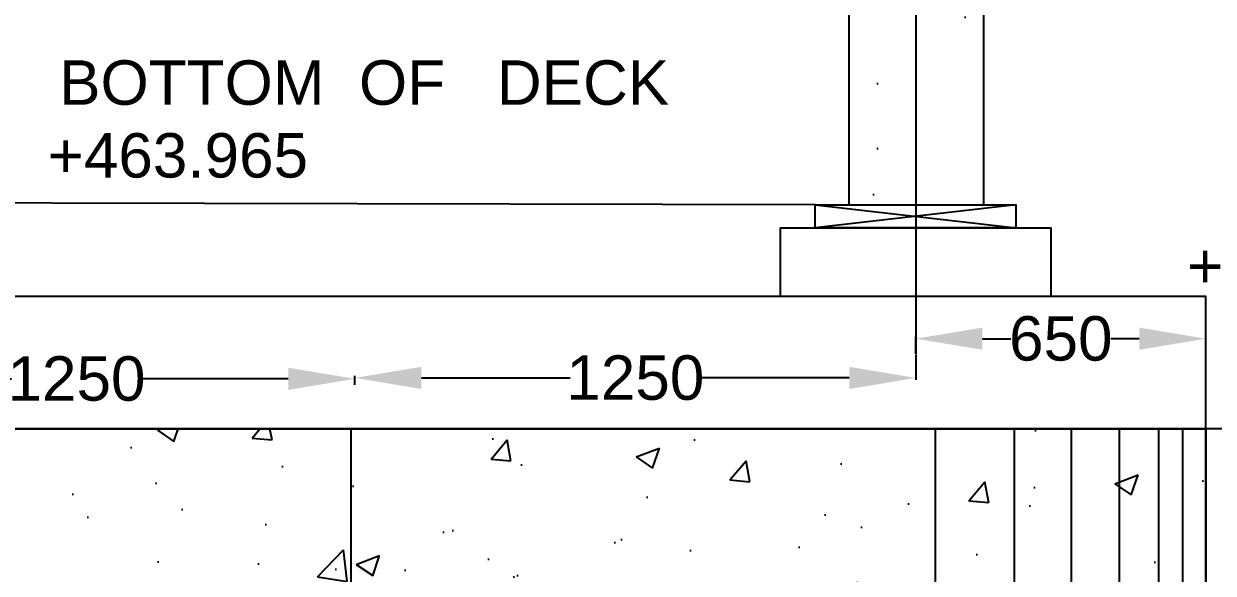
# Model space of a CAD drawing. Header units: inches. Extents: x 5487 to 6893, y 11 to 1027.
# Drawn here: x 6198.2 to 6305.4, y 820.3 to 869.8 of the extents above; entities that cross this region are included whole.
import ezdxf

# ---------------------------------------------------------------- set-up
doc = ezdxf.new("R2010")
doc.units = ezdxf.units.IN
doc.header["$MEASUREMENT"] = 0
doc.layers.add('DIMENSIONS', color=7, linetype='Continuous')
doc.layers.add('TEXT', color=1, linetype='Continuous')
doc.styles.get("Standard").update_dxf_attribs({"font": 'arial.ttf', "height": 4})
doc.dimstyles.get("Standard").update_dxf_attribs({"dimtxt": 0.18, "dimasz": 6, "dimexe": 0.18, "dimexo": 0.0625, "dimgap": 0.09, "dimtad": 0, "dimtih": 1, "dimtoh": 1, "dimdec": 4, "dimzin": 0, "dimdsep": 46, "dimtxsty": 'Standard', "dimcen": 0.09, "dimadec": 0, "dimazin": 0, "dimtfac": 1, "dimtdec": 4, "dimtofl": 0, "dimtmove": 0, "dimatfit": 3, "dimfxl": 1, "dimtolj": 1, "dimtzin": 0, "dimarcsym": 0})
pattern_1 = [(50, (0, 0), (21.517805, -1.882564), [2.25, -24.75]), (355, (0, 0), (-4.16254, 22.565764), [1.8, -19.8]), (100.4514, (1.793, -0.157), (17.35528, 20.683186), [1.912206, -21.03426]), (46.1842, (0, 6), (32.01723, -4.96557), [3.375, -37.125]), (96.6356, (2.668, 5.586), (28.03988, 29.22354), [2.86831, -31.55139]), (351.1842, (0, 6), (28.03986, 29.22356), [2.7, -29.7]), (21, (3, 4.5), (17.90721, -12.078567), [2.25, -24.75]), (326, (3, 4.5), (7.29946, 21.7545), [1.8, -19.8]), (71.4514, (4.492, 3.493), (25.20668, 9.675915), [1.912206, -21.03426]), (37.5, (0, 0), (0.364796, 9.986816), [0, -19.56, 0, -20.1, 0, -19.875]), (7.5, (0, 0), (7.892086, 11.832351), [0, -11.46, 0, -19.11, 0, -7.575]), (327.5, (-6.69, 0), (16.014673, -0.676646), [0, -7.5, 0, -23.4, 0, -31.05]), (317.5, (-9.69, 0), (17.495585, 3.00315), [0, -9.75, 0, -15.54, 0, -22.05])]

# ---------------------------------------------------------------- blocks, each defined once
blk = doc.blocks.new('*D38')
at = {"layer": 'Defpoints', "color": 0, "transparency": 16777216}
for p in [(6177.92, 838.06), (6228.05, 837.79), (6228.05, 837.2)]:
    blk.add_point(p, dxfattribs=at)
at = {"layer": 'DIMENSIONS', "color": 0, "lineweight": -2, "transparency": 16777216}
for p, q in [((6177.92, 838), (6177.92, 837.61)), ((6183.92, 837.79), (6197.12, 837.79)), ((6222.05, 837.79), (6208.85, 837.79)), ((6228.05, 837.26), (6228.05, 837.97))]:
    blk.add_line(p, q, dxfattribs=at)
at = {"layer": 'DIMENSIONS', "color": 0, "transparency": 16777216}
for points in [[(6183.92, 838.79), (6183.92, 836.79), (6177.92, 837.79)], [(6222.05, 838.79), (6222.05, 836.79), (6228.05, 837.79)]]:
    blk.add_solid(points, dxfattribs=at)
at = {"layer": 'DIMENSIONS', "color": 0, "transparency": 16777216, "insert": (6202.98, 837.79), "char_height": 4, "attachment_point": 5}
blk.add_mtext('\\A1;1250', dxfattribs=at)
blk = doc.blocks.new('*D39')
at = {"layer": 'Defpoints', "color": 0, "transparency": 16777216}
for p in [(6278.57, 839.97), (6278.57, 837.87), (6228.05, 837.62)]:
    blk.add_point(p, dxfattribs=at)
at = {"layer": 'DIMENSIONS', "color": 0, "lineweight": -2, "transparency": 16777216}
for p, q in [((6278.57, 839.91), (6278.57, 837.69)), ((6228.05, 837.68), (6228.05, 838.05)), ((6234.05, 837.87), (6247.44, 837.87)), ((6272.57, 837.87), (6259.17, 837.87))]:
    blk.add_line(p, q, dxfattribs=at)
at = {"layer": 'DIMENSIONS', "color": 0, "transparency": 16777216}
for points in [[(6234.05, 838.87), (6234.05, 836.87), (6228.05, 837.87)], [(6272.57, 838.87), (6272.57, 836.87), (6278.57, 837.87)]]:
    blk.add_solid(points, dxfattribs=at)
at = {"layer": 'DIMENSIONS', "color": 0, "transparency": 16777216, "insert": (6253.31, 837.87), "char_height": 4, "attachment_point": 5}
blk.add_mtext('\\A1;1250', dxfattribs=at)
blk = doc.blocks.new('*D40')
at = {"layer": 'Defpoints', "color": 0, "transparency": 16777216}
for p in [(6304.69, 841.4), (6278.57, 839.97), (6304.69, 839.24)]:
    blk.add_point(p, dxfattribs=at)
at = {"layer": 'DIMENSIONS', "color": 0, "lineweight": -2, "transparency": 16777216}
for p, q in [((6278.57, 840.03), (6278.57, 841.58)), ((6284.57, 841.4), (6287.12, 841.4)), ((6298.69, 841.4), (6296.14, 841.4)), ((6304.69, 839.3), (6304.69, 841.58))]:
    blk.add_line(p, q, dxfattribs=at)
at = {"layer": 'DIMENSIONS', "color": 0, "transparency": 16777216}
for points in [[(6284.57, 842.4), (6284.57, 840.4), (6278.57, 841.4)], [(6298.69, 842.4), (6298.69, 840.4), (6304.69, 841.4)]]:
    blk.add_solid(points, dxfattribs=at)
at = {"layer": 'DIMENSIONS', "color": 0, "transparency": 16777216, "insert": (6291.63, 841.4), "char_height": 4, "attachment_point": 5}
blk.add_mtext('\\A1;650', dxfattribs=at)

msp = doc.modelspace()

# ---------------------------------------------------------------- hatches: boundary and pattern name
h = msp.add_hatch()
h.set_pattern_fill('AR-CONC', color=0, scale=3, style=0)
h.set_pattern_definition(pattern_1)
h.paths.add_polyline_path([(6284.67205, 896.51554), (6333.17195, 908.59992), (6333.17195, 923.58609), (6313.71336, 923.58609), (6313.71336, 912.26437), (6278.56837, 913.04792), (6278.56837, 853.4622), (6284.67205, 853.4622)])
h.paths.add_polyline_path([(6278.56837, 913.04792), (6227.96849, 914.17604), (6177.92077, 912.85209), (6177.92077, 853.62988), (6183.8493, 853.62988), (6183.8493, 895.68803), (6197.53644, 903.13006), (6227.88724, 903.9491), (6258.24212, 903.32434), (6272.55128, 896.83383), (6272.55128, 853.4622), (6278.56837, 853.4622)])
h.paths.add_polyline_path([(6177.92077, 912.85209), (6143.23894, 911.93463), (6143.23894, 923.4568), (6123.98739, 923.4568), (6123.98739, 908.32691), (6172.24676, 896.54701), (6172.24676, 853.62988), (6177.92077, 853.62988)])
h = msp.add_hatch()
h.set_pattern_fill('AR-CONC', color=0, scale=3, style=0)
h.set_pattern_definition(pattern_1)
h.paths.add_polyline_path([(6151.55096, 502.01455), (6151.55096, 833.27286), (6304.6912, 833.27286), (6304.6912, 502.01455)])

# ---------------------------------------------------------------- linework, layer by layer
at = {"color": 0}
for points in [[(6172.24676, 853.62988), (6172.24676, 896.54701), (6123.98739, 908.32691), (6123.98739, 923.4568), (6143.23894, 923.4568), (6143.23894, 911.93463), (6227.96849, 914.17604), (6313.71336, 912.26437), (6313.71336, 923.58609), (6333.17195, 923.58609), (6333.17195, 908.59992), (6284.67205, 896.51554), (6284.67205, 853.4622)], [(6278.56837, 921.91994), (6278.56837, 839.96777)], [(6183.8493, 853.62988), (6183.8493, 895.68803), (6197.53644, 903.13006), (6227.88724, 903.9491), (6258.24212, 903.32434), (6272.55128, 896.83383), (6272.55128, 853.4622)], [(6269.51383, 853.4622), (6186.99487, 853.62988)], [(6287.59493, 853.4622), (6269.51383, 851.37507)], [(6269.51807, 853.4622), (6287.59493, 851.37507)], [(6415.55554, 833.27286), (6038.89845, 833.27286)], [(6151.55096, 502.01455), (6151.55096, 833.27286), (6304.6912, 833.27286), (6304.6912, 502.01455), (6151.55096, 502.01455)], [(6227.71741, 502.01455), (6227.71741, 833.27286)], [(6280.33696, 502.01455), (6280.33696, 833.27286)], [(6287.45001, 502.01455), (6287.45001, 833.27286)], [(6292.59761, 502.01455), (6292.59761, 833.27286)], [(6296.90288, 502.01455), (6296.90288, 833.27286)], [(6300.45941, 502.01455), (6300.45941, 833.27286)], [(6302.61205, 502.01455), (6302.61205, 833.27286)], [(6304.6912, 502.01455), (6304.6912, 833.27286)]]:
    msp.add_lwpolyline(points, dxfattribs=at)
for points in [[(6287.59493, 851.37507), (6269.51383, 851.37507), (6269.51383, 853.4622), (6287.59493, 853.4622)], [(6290.71873, 845.20607), (6266.39541, 845.20607), (6266.39541, 851.37507), (6290.71873, 851.37507)], [(6151.55096, 833.27286), (6304.6912, 833.27286), (6304.6912, 845.20607), (6151.55096, 845.20607)]]:
    msp.add_lwpolyline(points, close=True, dxfattribs=at)

# ---------------------------------------------------------------- texts
at = {"layer": 'TEXT', "color": 0}
for s, p in [('BOTTOM  OF   DECK', (6201.41697, 862.46747)), ('+463.965', (6200.3807, 855.91197)), ('+ 463.760', (6303.00238, 845.96326))]:
    msp.add_text(s, height=4, dxfattribs=at).set_placement(p)

# ---------------------------------------------------------------- dimensions: what is measured, and where the dimension line sits
at = {"layer": 'DIMENSIONS', "color": 0}
for base, p1, p2, text, picture, middle in [((6304.6912, 841.40015), (6278.56837, 839.96777), (6304.6912, 839.23946), '650', '*D40', (6291.62978, 841.40015)), ((6228.04589, 837.79352), (6177.92077, 838.05793), (6228.04589, 837.19719), '1250', '*D38', (6202.98333, 837.79352)), ((6278.56837, 837.86561), (6228.04589, 837.6166), (6278.56837, 839.96777), '1250', '*D39', (6253.30713, 837.86561))]:
    dim = msp.add_linear_dim(base=base, p1=p1, p2=p2, text=text, dimstyle='Standard', dxfattribs=at)
    dim.commit()
    dim.dimension.update_dxf_attribs({"geometry": picture, "text_midpoint": middle})

doc.saveas('drawing.dxf')
